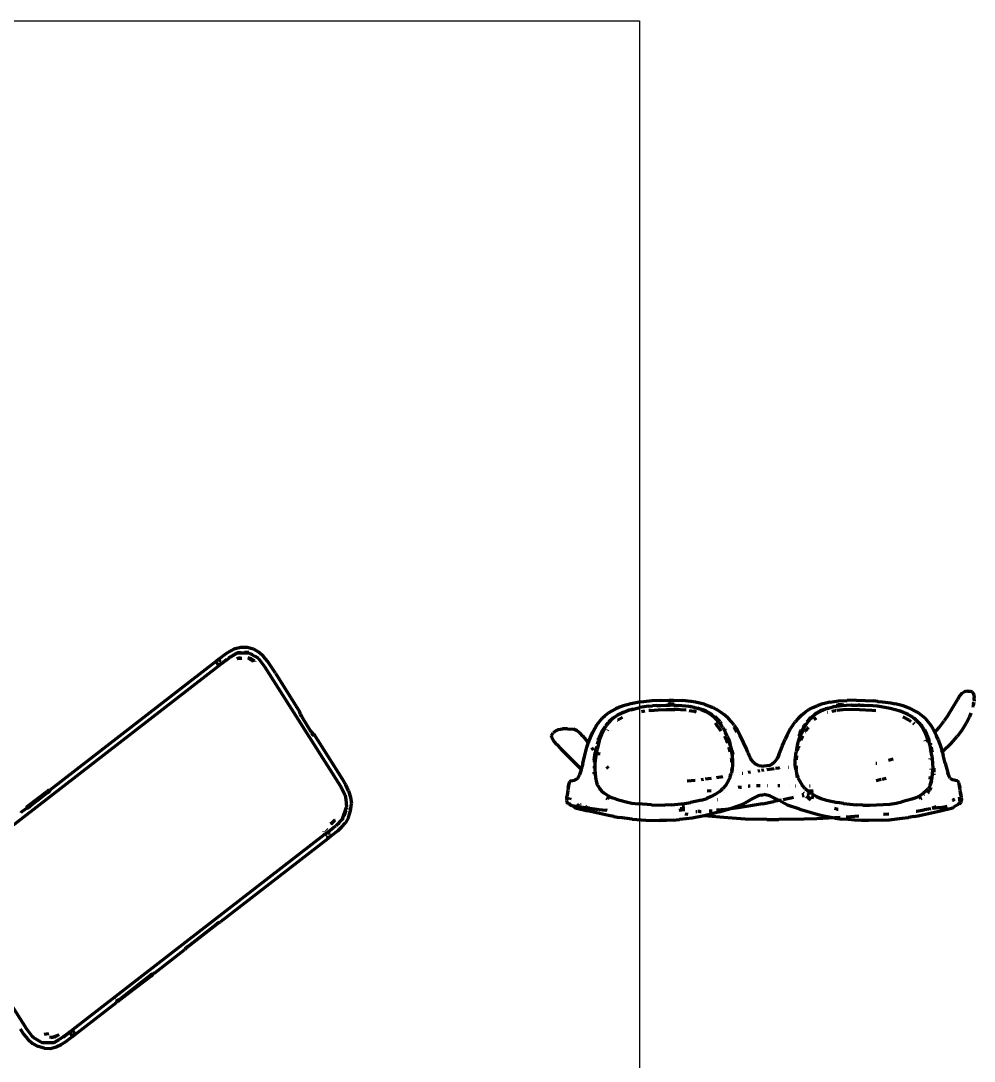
# Model space of a CAD drawing. Header units: millimetres. Extents: x 4307 to 31003, y 2809 to 20009.
# Drawn here: x 19478.6 to 19793.2, y 9439.5 to 9782.6 of the extents above; entities that cross this region are included whole.
import ezdxf

# ---------------------------------------------------------------- set-up
doc = ezdxf.new("R2010")
doc.units = ezdxf.units.MM
doc.layers.add('ProfileEdges', color=7, linetype='Continuous')

msp = doc.modelspace()

# ---------------------------------------------------------------- linework, layer by layer
for p, q in [((19544.84, 9570.76), (19544.45, 9571.37)), ((19688.59, 9556.39), (19689.75, 9556.51)), ((19484.21, 9526.06), (19487.91, 9528.93)), ((19488.1, 9528.56), (19487.87, 9528.25)), ((19480.48, 9523.18), (19481.45, 9523.93)), ((19480.69, 9522.83), (19480.64, 9522.83)), ((19480.77, 9522.89), (19480.69, 9522.83)), ((19480.97, 9522.97), (19481.1, 9523.02)), ((19579.56, 9513.7), (19579.18, 9514.31)), ((19580.04, 9512.95), (19580, 9513)), ((19580.5, 9514.43), (19580.78, 9513.97)), ((19516.73, 9463.96), (19521.37, 9467.55)), ((19522.16, 9468.17), (19522.33, 9468.3)), ((19513.03, 9461.09), (19510.52, 9459.15)), ((19510.36, 9459.28), (19510.41, 9459.37)), ((19510.41, 9459.37), (19510.58, 9459.58)), ((19486.43, 9448.6), (19486.86, 9448.66))]:
    msp.add_line(p, q)
msp.add_lwpolyline([(17159.58, 9782.64), (19682.84, 9782.64), (19682.84, 8537.98), (17159.58, 8537.98)], close=True)
at = {"layer": 'ProfileEdges', "lineweight": 211}
for p, q in [((19546.28, 9573.88), (19543.97, 9572.13)), ((19547.7, 9574.77), (19546.28, 9573.88)), ((19547.34, 9572.67), (19550.09, 9574.27)), ((19550.18, 9574.15), (19547.44, 9572.57)), ((19547.7, 9574.77), (19549.36, 9575.57)), ((19549.36, 9575.57), (19551.25, 9576.03)), ((19550.09, 9574.27), (19551.23, 9574.32)), ((19550.18, 9574.15), (19553.84, 9574.22)), ((19551.25, 9576.03), (19553.32, 9576)), ((19552.38, 9574.36), (19553.77, 9574.42)), ((19553.32, 9576), (19555.35, 9575.46)), ((19553.77, 9574.42), (19553.82, 9574.39)), ((19553.84, 9574.22), (19555.84, 9573.06)), ((19554.47, 9573.99), (19554.98, 9573.67)), ((19555.35, 9575.46), (19557.17, 9574.41)), ((19558.74, 9573.01), (19557.17, 9574.41)), ((19488.34, 9529.04), (19543.04, 9571.4)), ((19543.07, 9571.35), (19543.04, 9571.4)), ((19543.97, 9572.13), (19543.07, 9571.35)), ((19543.9, 9570.04), (19543.07, 9571.35)), ((19543.9, 9570.04), (19544.48, 9570.47)), ((19543.97, 9572.13), (19544.45, 9571.37)), ((19544.92, 9570.63), (19543.99, 9569.9)), ((19544.48, 9570.47), (19544.84, 9570.76)), ((19544.92, 9570.63), (19544.84, 9570.76)), ((19544.9, 9570.79), (19546.55, 9572.06)), ((19544.92, 9570.63), (19547.44, 9572.57)), ((19547.12, 9572.5), (19547.34, 9572.67)), ((19549.96, 9572.2), (19550.33, 9572.37)), ((19549.97, 9572.35), (19550.33, 9572.37)), ((19550.33, 9572.37), (19550.57, 9572.48)), ((19550.33, 9572.37), (19551.57, 9572.44)), ((19550.57, 9572.48), (19551.1, 9572.58)), ((19554.66, 9572.17), (19553.52, 9572.56)), ((19553.52, 9572.56), (19555.28, 9571.47)), ((19555.83, 9571.38), (19554.66, 9572.17)), ((19555.83, 9571.38), (19555.87, 9571.34)), ((19557, 9572.41), (19555.84, 9573.06)), ((19556.02, 9573.02), (19557, 9572.41)), ((19557, 9572.41), (19557.05, 9572.36)), ((19557.05, 9572.36), (19559.07, 9569.7)), ((19560.03, 9571.41), (19558.74, 9573.01)), ((19562.63, 9567.45), (19560.03, 9571.41)), ((19543.99, 9569.9), (19460.54, 9505.28)), ((19543.9, 9570.04), (19543.99, 9569.9)), ((19559.07, 9569.7), (19584.06, 9530.22)), ((19562.63, 9567.45), (19570.71, 9554.64)), ((19788.54, 9560.06), (19787.8, 9558.93)), ((19789.19, 9560.85), (19788.54, 9560.06)), ((19789.19, 9560.85), (19789.94, 9561.35)), ((19791.07, 9561.56), (19789.94, 9561.35)), ((19791.07, 9561.56), (19791.98, 9561.58)), ((19791.98, 9561.58), (19792.54, 9561.35)), ((19792.54, 9561.35), (19792.85, 9560.9)), ((19792.85, 9560.9), (19793.07, 9560.28)), ((19793.07, 9560.28), (19793.24, 9559.44)), ((19677.41, 9556.7), (19676.2, 9556.25)), ((19678.68, 9557.07), (19677.41, 9556.7)), ((19679.96, 9557.38), (19678.68, 9557.07)), ((19682.67, 9557.87), (19679.96, 9557.38)), ((19684.06, 9558.06), (19682.67, 9557.87)), ((19685.73, 9556.55), (19682.94, 9556.13)), ((19686.86, 9558.32), (19684.06, 9558.06)), ((19685.73, 9556.55), (19687.1, 9556.69)), ((19689.66, 9558.47), (19686.86, 9558.32)), ((19688.48, 9556.77), (19687.1, 9556.69)), ((19688.48, 9556.77), (19692.65, 9556.91)), ((19688.71, 9556.82), (19691.47, 9556.92)), ((19689.66, 9558.47), (19692.54, 9558.53)), ((19691.47, 9556.92), (19692.65, 9556.91)), ((19692.54, 9558.53), (19694.01, 9558.53)), ((19692.65, 9556.91), (19692.79, 9556.95)), ((19692.72, 9557.71), (19692.71, 9557.77)), ((19692.71, 9557.77), (19692.99, 9557.77)), ((19692.81, 9557.27), (19692.73, 9557.67)), ((19694.12, 9556.86), (19692.79, 9556.95)), ((19694.27, 9557.27), (19692.81, 9557.27)), ((19694.01, 9558.53), (19696.93, 9558.43)), ((19694.12, 9556.86), (19695.63, 9556.81)), ((19694.25, 9557.38), (19694.27, 9557.27)), ((19699.03, 9556.48), (19695.63, 9556.81)), ((19699.83, 9558.15), (19696.93, 9558.43)), ((19699.4, 9556.54), (19701.88, 9555.98)), ((19701.22, 9557.93), (19699.83, 9558.15)), ((19702.7, 9557.62), (19701.22, 9557.93)), ((19704.1, 9557.24), (19702.7, 9557.62)), ((19704.1, 9557.24), (19705.6, 9556.75)), ((19705.6, 9556.75), (19706.97, 9556.16)), ((19740, 9556.16), (19741.37, 9556.75)), ((19742.82, 9557.24), (19741.37, 9556.75)), ((19744.28, 9557.59), (19742.82, 9557.24)), ((19745.62, 9557.93), (19744.28, 9557.59)), ((19745.62, 9557.93), (19747, 9558.15)), ((19746.63, 9556.32), (19747.57, 9556.54)), ((19747.78, 9556.52), (19746.63, 9556.32)), ((19747, 9558.15), (19748.44, 9558.32)), ((19749.54, 9556.71), (19747.78, 9556.52)), ((19748.23, 9557.06), (19748.26, 9557.31)), ((19749.66, 9557.17), (19748.23, 9557.06)), ((19748.44, 9558.32), (19751.34, 9558.5)), ((19752.65, 9556.91), (19749.54, 9556.71)), ((19749.7, 9557.48), (19749.66, 9557.17)), ((19754.29, 9558.53), (19751.34, 9558.5)), ((19752.7, 9556.9), (19752.65, 9556.91)), ((19752.7, 9556.9), (19755, 9556.91)), ((19754.29, 9558.53), (19757.21, 9558.47)), ((19755.48, 9556.92), (19755, 9556.91)), ((19755.48, 9556.92), (19755.58, 9556.91)), ((19755.58, 9556.91), (19755.66, 9556.91)), ((19755.66, 9556.91), (19758.39, 9556.8)), ((19755.66, 9556.91), (19756.96, 9556.91)), ((19757.21, 9558.47), (19760.06, 9558.32)), ((19761.18, 9556.55), (19758.39, 9556.8)), ((19761.47, 9558.18), (19760.06, 9558.32)), ((19762.59, 9556.37), (19761.18, 9556.55)), ((19761.47, 9558.18), (19762.92, 9558.06)), ((19762.92, 9558.06), (19765.75, 9557.65)), ((19765.75, 9557.65), (19767.11, 9557.35)), ((19769.78, 9556.7), (19767.11, 9557.35)), ((19772.33, 9555.72), (19769.78, 9556.7)), ((19785.94, 9555.81), (19787.8, 9558.93)), ((19792.82, 9556.47), (19792.9, 9556.72)), ((19793.12, 9557.92), (19792.88, 9556.85)), ((19792.88, 9556.85), (19792.9, 9556.72)), ((19793.05, 9557.38), (19793.12, 9557.92)), ((19793.25, 9558.73), (19793.18, 9558.25)), ((19793.25, 9558.73), (19793.24, 9559.44)), ((19570.52, 9554.49), (19570.61, 9554.56)), ((19570.64, 9554.3), (19570.67, 9554.47)), ((19570.7, 9554.6), (19570.71, 9554.64)), ((19570.78, 9554.3), (19570.7, 9554.6)), ((19570.89, 9553.86), (19570.78, 9554.3)), ((19570.89, 9553.86), (19570.93, 9553.8)), ((19570.93, 9553.8), (19571.27, 9553.09)), ((19571.27, 9553.09), (19571.3, 9553.07)), ((19571.3, 9553.07), (19574.13, 9548.6)), ((19670.43, 9552.61), (19671.45, 9553.54)), ((19671.45, 9553.54), (19672.57, 9554.37)), ((19672.57, 9554.37), (19674.96, 9555.72)), ((19675.18, 9553.39), (19673.43, 9552.05)), ((19674.09, 9552.7), (19675.15, 9553.42)), ((19674.09, 9552.7), (19675.18, 9553.39)), ((19676.2, 9556.25), (19674.96, 9555.72)), ((19675.18, 9553.39), (19675.15, 9553.42)), ((19675.18, 9553.39), (19675.51, 9553.59)), ((19676.74, 9554.2), (19675.51, 9553.59)), ((19675.51, 9553.59), (19676.09, 9553.96)), ((19677.15, 9554.47), (19676.09, 9553.96)), ((19678.35, 9554.88), (19676.74, 9554.2)), ((19677.15, 9554.47), (19676.74, 9554.2)), ((19677.28, 9554.51), (19677.15, 9554.47)), ((19677.28, 9554.51), (19678.36, 9554.95)), ((19679.41, 9555.26), (19678.35, 9554.88)), ((19679.96, 9555.4), (19679.41, 9555.26)), ((19679.96, 9555.4), (19682.94, 9556.13)), ((19680.63, 9555.64), (19679.96, 9555.4)), ((19680.69, 9555.66), (19680.63, 9555.64)), ((19684.51, 9554.89), (19683.47, 9554.72)), ((19686.3, 9555.18), (19685.85, 9555.11)), ((19686.3, 9555.18), (19688.97, 9555.42)), ((19688.97, 9555.42), (19691.67, 9555.52)), ((19691.67, 9555.52), (19694.4, 9555.52)), ((19698.17, 9555.3), (19694.4, 9555.52)), ((19700.86, 9556.14), (19699.03, 9556.48)), ((19699.19, 9555.16), (19700.82, 9554.9)), ((19700.82, 9554.9), (19701.44, 9554.74)), ((19700.86, 9556.14), (19702.73, 9555.68)), ((19702.15, 9555.95), (19701.88, 9556.02)), ((19701.88, 9555.98), (19702.73, 9555.68)), ((19702.15, 9555.95), (19703.46, 9555.5)), ((19702.73, 9555.68), (19703.17, 9555.54)), ((19703.17, 9555.54), (19704.45, 9554.97)), ((19704.78, 9554.93), (19703.46, 9555.5)), ((19704.54, 9554.94), (19704.45, 9554.97)), ((19704.82, 9554.77), (19704.54, 9554.94)), ((19704.78, 9554.93), (19706.05, 9554.24)), ((19706.2, 9553.89), (19704.82, 9554.77)), ((19705.69, 9554.29), (19704.82, 9554.77)), ((19705.69, 9554.29), (19706.86, 9553.49)), ((19706.85, 9553.69), (19706.05, 9554.24)), ((19707.74, 9552.59), (19706.2, 9553.89)), ((19707.93, 9552.56), (19706.86, 9553.49)), ((19707.06, 9556.11), (19706.97, 9556.16)), ((19707.06, 9556.11), (19708.45, 9555.4)), ((19709.78, 9554.55), (19708.45, 9555.4)), ((19710.98, 9553.63), (19709.78, 9554.55)), ((19712.12, 9552.58), (19710.98, 9553.63)), ((19736.24, 9553.63), (19735.11, 9552.53)), ((19736.24, 9553.63), (19737.42, 9554.59)), ((19737.42, 9554.59), (19738.67, 9555.45)), ((19740, 9556.16), (19738.67, 9555.45)), ((19740.77, 9553.96), (19739.3, 9552.65)), ((19740.35, 9553.49), (19739.34, 9552.56)), ((19741.46, 9554.29), (19740.35, 9553.49)), ((19740.77, 9553.96), (19740.36, 9553.72)), ((19742.07, 9554.79), (19740.77, 9553.96)), ((19741.09, 9554.24), (19740.77, 9553.96)), ((19742.07, 9554.79), (19741.09, 9554.24)), ((19741.46, 9554.29), (19742.65, 9554.97)), ((19742.4, 9555.01), (19742.07, 9554.79)), ((19743.36, 9555.4), (19742.4, 9555.01)), ((19742.43, 9554.98), (19743.36, 9555.4)), ((19743.89, 9555.54), (19742.65, 9554.97)), ((19743.36, 9555.4), (19743.57, 9555.5)), ((19744.09, 9555.66), (19743.57, 9555.5)), ((19743.89, 9555.54), (19744.09, 9555.66)), ((19744.09, 9555.66), (19744.17, 9555.68)), ((19744.15, 9555.73), (19745.13, 9555.98)), ((19744.15, 9555.73), (19744.17, 9555.68)), ((19745.13, 9555.98), (19744.17, 9555.68)), ((19744.91, 9554.55), (19744.88, 9554.54)), ((19745.13, 9555.98), (19746.63, 9556.32)), ((19746.27, 9554.91), (19747.42, 9555.13)), ((19747.74, 9555.17), (19747.42, 9555.13)), ((19749.92, 9555.4), (19747.88, 9555.18)), ((19755.35, 9555.52), (19749.92, 9555.4)), ((19755.35, 9555.52), (19759.43, 9555.32)), ((19759.43, 9555.32), (19760.8, 9555.16)), ((19765.53, 9555.83), (19762.59, 9556.37)), ((19768.77, 9554.91), (19765.53, 9555.83)), ((19770.46, 9554.26), (19768.77, 9554.91)), ((19770.03, 9554.51), (19768.91, 9554.95)), ((19769.69, 9553.07), (19771.75, 9552.03)), ((19770.46, 9554.26), (19770.03, 9554.51)), ((19770.46, 9554.26), (19771.6, 9553.7)), ((19771.1, 9554.01), (19770.46, 9554.26)), ((19771.23, 9553.97), (19771.1, 9554.01)), ((19771.23, 9553.97), (19771.6, 9553.7)), ((19771.6, 9553.7), (19772.94, 9552.95)), ((19772.33, 9555.72), (19773.56, 9555.1)), ((19774.83, 9554.37), (19773.56, 9555.1)), ((19774.83, 9554.37), (19775.99, 9553.54)), ((19775.99, 9553.54), (19777.06, 9552.61)), ((19784.75, 9553.89), (19783.33, 9551.76)), ((19784.75, 9553.89), (19785.94, 9555.81)), ((19791.66, 9553.07), (19790.69, 9551.14)), ((19792.15, 9554.27), (19791.66, 9553.07)), ((19792.82, 9556.47), (19792.79, 9556.24)), ((19667.41, 9548.07), (19668.74, 9550.46)), ((19668.74, 9550.46), (19669.54, 9551.58)), ((19669.54, 9551.58), (19670.43, 9552.61)), ((19671.02, 9549.2), (19671.46, 9549.92)), ((19671.37, 9549.43), (19671.96, 9550.37)), ((19671.46, 9549.92), (19671.49, 9549.93)), ((19672.38, 9551.14), (19671.59, 9550.1)), ((19672.65, 9551.24), (19671.96, 9550.37)), ((19672.62, 9551.37), (19673.2, 9551.95)), ((19673.2, 9551.95), (19672.62, 9551.41)), ((19673.43, 9552.05), (19672.65, 9551.24)), ((19673.2, 9551.95), (19674.09, 9552.7)), ((19673.72, 9552.45), (19673.2, 9551.95)), ((19673.72, 9552.45), (19674.09, 9552.7)), ((19675.53, 9551.94), (19675.65, 9552.03)), ((19677.13, 9552.8), (19675.65, 9552.03)), ((19708.41, 9552.44), (19707.72, 9553.02)), ((19709.17, 9551.1), (19707.74, 9552.59)), ((19708.31, 9550.34), (19707.84, 9550.95)), ((19708.89, 9551.53), (19707.93, 9552.56)), ((19708.83, 9549.62), (19708.31, 9550.34)), ((19709.39, 9551.39), (19708.41, 9552.44)), ((19708.89, 9551.53), (19709.17, 9551.1)), ((19710.11, 9549.82), (19709.17, 9551.1)), ((19709.17, 9551.1), (19709.74, 9550.41)), ((19709.39, 9551.39), (19709.71, 9550.98)), ((19709.74, 9550.41), (19710.11, 9549.82)), ((19710.31, 9549.54), (19710.11, 9549.82)), ((19713.19, 9551.43), (19712.12, 9552.58)), ((19714.01, 9550.36), (19713.19, 9551.43)), ((19714.01, 9550.36), (19714.78, 9549.23)), ((19733.38, 9550.36), (19732.66, 9549.23)), ((19733.38, 9550.36), (19734.15, 9551.43)), ((19735.11, 9552.53), (19734.15, 9551.43)), ((19736.85, 9549.82), (19737.11, 9550.25)), ((19736.93, 9549.21), (19737.63, 9550.41)), ((19737.14, 9549.88), (19736.95, 9549.6)), ((19737.43, 9550.71), (19737.11, 9550.25)), ((19737.63, 9550.41), (19738.44, 9551.53)), ((19738.85, 9552.44), (19737.98, 9551.46)), ((19739.3, 9552.65), (19738.13, 9551.29)), ((19738.43, 9549.53), (19738.52, 9549.66)), ((19738.44, 9551.53), (19739.34, 9552.56)), ((19738.85, 9552.44), (19739.41, 9552.94)), ((19740.44, 9552.15), (19741.22, 9552.75)), ((19741.07, 9552.69), (19740.44, 9552.15)), ((19771.75, 9552.03), (19772.35, 9551.59)), ((19772.94, 9552.95), (19773.12, 9552.78)), ((19774.03, 9552.05), (19773.12, 9552.78)), ((19773.12, 9552.78), (19773.32, 9552.7)), ((19773.18, 9551), (19773.22, 9551.01)), ((19773.54, 9550.66), (19773.18, 9551)), ((19773.58, 9550.71), (19773.22, 9551.01)), ((19773.48, 9552.56), (19773.32, 9552.7)), ((19773.58, 9552.5), (19773.48, 9552.56)), ((19774.03, 9552.05), (19773.58, 9552.5)), ((19774.03, 9552.05), (19774.85, 9551.24)), ((19774.03, 9552.05), (19774.86, 9551.34)), ((19774.85, 9551.24), (19776.19, 9549.43)), ((19775.1, 9551.05), (19775.26, 9550.93)), ((19775.26, 9550.93), (19775.66, 9550.39)), ((19775.66, 9550.39), (19775.92, 9550.08)), ((19775.89, 9550.08), (19776.2, 9549.66)), ((19776.2, 9549.66), (19775.92, 9550.08)), ((19776.2, 9549.66), (19776.54, 9549.2)), ((19777.06, 9552.61), (19777.99, 9551.58)), ((19777.99, 9551.58), (19778.82, 9550.46)), ((19778.82, 9550.46), (19779.56, 9549.28)), ((19781.67, 9549.54), (19783.33, 9551.76)), ((19789.37, 9548.94), (19790.69, 9551.14)), ((19574.13, 9548.6), (19574.36, 9548.3)), ((19574.83, 9547.52), (19574.35, 9547.34)), ((19574.36, 9548.3), (19574.62, 9547.96)), ((19575, 9547.63), (19574.62, 9547.96)), ((19574.65, 9546.97), (19575.23, 9547.45)), ((19574.83, 9547.52), (19575.23, 9547.45)), ((19575.23, 9547.45), (19575, 9547.63)), ((19575.27, 9547.45), (19575.23, 9547.45)), ((19584.73, 9532.52), (19575.27, 9547.45)), ((19653.76, 9546.97), (19654.3, 9547.75)), ((19653.82, 9546.27), (19653.76, 9546.97)), ((19654.09, 9545.8), (19653.82, 9546.27)), ((19655.17, 9548.44), (19654.3, 9547.75)), ((19656.09, 9548.9), (19655.17, 9548.44)), ((19656.09, 9548.9), (19657.39, 9549.07)), ((19659.08, 9549.13), (19657.39, 9549.07)), ((19659.08, 9549.13), (19661.03, 9548.97)), ((19662.21, 9548.51), (19661.03, 9548.97)), ((19663.11, 9547.76), (19662.21, 9548.51)), ((19664.09, 9546.7), (19663.11, 9547.76)), ((19664.09, 9546.7), (19665.16, 9545.34)), ((19665.87, 9544.4), (19666.83, 9546.85)), ((19666.83, 9546.85), (19667.41, 9548.07)), ((19670.62, 9548.69), (19669.33, 9546.07)), ((19669.53, 9546), (19670.47, 9548.17)), ((19669.53, 9545.15), (19670.36, 9547.38)), ((19670.36, 9547.38), (19671.37, 9549.43)), ((19670.47, 9548.17), (19671.02, 9549.2)), ((19671.02, 9549.2), (19670.62, 9548.69)), ((19672.31, 9548.79), (19672.19, 9548.59)), ((19708.89, 9549.53), (19708.86, 9549.57)), ((19709.73, 9548.39), (19708.89, 9549.53)), ((19710.31, 9549.54), (19710.49, 9549.21)), ((19710.49, 9549.21), (19711.14, 9547.96)), ((19710.49, 9549.21), (19711.07, 9548.28)), ((19710.86, 9546.71), (19711.22, 9546.04)), ((19711.7, 9546.66), (19711.14, 9547.96)), ((19711.19, 9548.74), (19711.16, 9548.78)), ((19711.27, 9548.58), (19711.22, 9548.68)), ((19711.7, 9546.66), (19712.59, 9543.97)), ((19711.8, 9547.49), (19711.83, 9547.44)), ((19714.12, 9549.36), (19714.12, 9549.61)), ((19714.12, 9549.61), (19714.84, 9548.55)), ((19714.88, 9547.98), (19714.12, 9549.36)), ((19716.06, 9546.94), (19714.78, 9549.23)), ((19714.88, 9548.1), (19714.88, 9547.98)), ((19717.14, 9544.65), (19716.06, 9546.94)), ((19731.46, 9546.94), (19730.86, 9545.75)), ((19732.66, 9549.23), (19731.46, 9546.94)), ((19735.37, 9545.33), (19735.81, 9546.66)), ((19735.51, 9546.72), (19735.95, 9547.73)), ((19735.79, 9547.77), (19735.68, 9547.5)), ((19735.79, 9547.77), (19736.26, 9548.75)), ((19735.81, 9546.66), (19736.33, 9547.96)), ((19735.89, 9545.57), (19736.62, 9546.79)), ((19735.89, 9545.57), (19736.59, 9546.79)), ((19736.04, 9545.36), (19736.42, 9546.32)), ((19736.93, 9549.21), (19736.33, 9547.96)), ((19736.95, 9549.6), (19736.34, 9548.5)), ((19736.66, 9546.8), (19736.42, 9546.32)), ((19737.48, 9548.22), (19737.52, 9548.23)), ((19737.52, 9548.23), (19737.53, 9548.32)), ((19738.43, 9549.53), (19737.53, 9548.32)), ((19776.19, 9549.43), (19777.24, 9547.38)), ((19776.54, 9549.2), (19776.76, 9548.78)), ((19776.81, 9548.74), (19776.76, 9548.78)), ((19776.81, 9548.74), (19777.55, 9547.4)), ((19777.96, 9545.55), (19777.24, 9547.38)), ((19777.54, 9547.28), (19777.63, 9547.1)), ((19778.24, 9545.82), (19777.55, 9547.4)), ((19777.63, 9547.1), (19778.17, 9545.75)), ((19780.27, 9547.9), (19779.56, 9549.28)), ((19780.27, 9547.9), (19781.67, 9549.54)), ((19780.81, 9546.85), (19780.27, 9547.9)), ((19781.35, 9545.61), (19780.81, 9546.85)), ((19785.53, 9544.15), (19787.66, 9546.58)), ((19789.37, 9548.94), (19787.66, 9546.58)), ((19654.63, 9544.98), (19654.09, 9545.8)), ((19655.55, 9543.9), (19654.63, 9544.98)), ((19655.55, 9543.9), (19656.8, 9542.56)), ((19664.7, 9540.38), (19665.42, 9543.05)), ((19665.16, 9545.34), (19665.87, 9544.4)), ((19665.42, 9543.05), (19665.84, 9544.35)), ((19665.84, 9544.35), (19665.87, 9544.4)), ((19667.62, 9542.06), (19667.02, 9542.86)), ((19668.22, 9541.25), (19668.69, 9543.31)), ((19668.44, 9540.3), (19668.88, 9542.77)), ((19668.88, 9544.01), (19669.27, 9545.2)), ((19669.53, 9545.15), (19668.88, 9542.77)), ((19669.13, 9545.52), (19669.33, 9546.07)), ((19711.22, 9546.04), (19711.62, 9545.11)), ((19711.58, 9545.57), (19711.22, 9546.04)), ((19711.54, 9545.41), (19711.62, 9545.11)), ((19711.83, 9544.56), (19711.62, 9545.11)), ((19711.62, 9545.11), (19711.85, 9544.55)), ((19712.44, 9545.16), (19712.14, 9545.96)), ((19712.28, 9543.21), (19712.41, 9542.82)), ((19712.73, 9541.57), (19712.41, 9542.82)), ((19712.8, 9543.97), (19712.44, 9545.16)), ((19712.59, 9543.97), (19712.88, 9542.91)), ((19712.88, 9542.91), (19713.38, 9540.14)), ((19718.07, 9542.54), (19717.14, 9544.65)), ((19728.77, 9540.52), (19729.91, 9543.34)), ((19729.91, 9543.34), (19730, 9543.58)), ((19730, 9543.58), (19730.43, 9544.65)), ((19730.43, 9544.65), (19730.86, 9545.75)), ((19734.66, 9542.61), (19734.89, 9543.49)), ((19734.89, 9543.49), (19735.06, 9544.27)), ((19734.96, 9541.94), (19735.17, 9542.82)), ((19735.06, 9544.27), (19735.37, 9545.33)), ((19735.37, 9543.44), (19735.17, 9542.82)), ((19735.99, 9545.41), (19735.97, 9545.35)), ((19777.06, 9545.16), (19776.99, 9545.33)), ((19777.4, 9545.05), (19777.67, 9545.27)), ((19777.67, 9545.27), (19777.96, 9545.55)), ((19777.96, 9545.55), (19778.17, 9545.75)), ((19778.12, 9545.15), (19777.96, 9545.55)), ((19778.12, 9545.15), (19778.79, 9542.77)), ((19778.17, 9545.75), (19778.24, 9545.82)), ((19778.17, 9545.75), (19778.38, 9545.21)), ((19778.24, 9545.82), (19778.37, 9545.95)), ((19778.31, 9545.67), (19778.24, 9545.82)), ((19779.25, 9540.3), (19778.79, 9542.77)), ((19778.87, 9544.23), (19779.01, 9543.81)), ((19779, 9543.11), (19779.16, 9542.52)), ((19781.35, 9545.61), (19782.27, 9543.05)), ((19782.27, 9543.05), (19782.68, 9541.55)), ((19785.53, 9544.15), (19782.99, 9541.78)), ((19656.8, 9542.56), (19662.34, 9536.98)), ((19664.04, 9537.73), (19664.7, 9540.38)), ((19667.87, 9538.73), (19668.21, 9541.19)), ((19668.13, 9542.21), (19668.11, 9542.11)), ((19668.22, 9541.25), (19668.18, 9541.31)), ((19668.19, 9537.94), (19668.44, 9540.3)), ((19668.21, 9541.19), (19668.22, 9541.25)), ((19668.28, 9541.17), (19668.21, 9541.19)), ((19668.88, 9540.37), (19668.64, 9540.69)), ((19669.28, 9540.53), (19669.26, 9540.43)), ((19669.28, 9540.53), (19669.47, 9541.37)), ((19713.09, 9539.55), (19713.21, 9538.85)), ((19713.31, 9541.93), (19713.15, 9542.59)), ((19713.31, 9541.93), (19713.54, 9540.9)), ((19713.38, 9540.14), (19713.49, 9538.72)), ((19713.58, 9540.66), (19713.54, 9540.9)), ((19713.65, 9540.18), (19713.63, 9540.33)), ((19718.54, 9541.26), (19718.07, 9542.54)), ((19718.54, 9541.26), (19718.61, 9541.1)), ((19718.61, 9541.1), (19718.83, 9540.5)), ((19719.26, 9539.61), (19718.83, 9540.5)), ((19719.26, 9539.61), (19719.42, 9539.29)), ((19728.77, 9540.52), (19728.24, 9539.29)), ((19734.17, 9538.72), (19734.46, 9541.53)), ((19734.65, 9540.17), (19734.45, 9538.92)), ((19734.66, 9542.61), (19734.46, 9541.53)), ((19778.13, 9541.69), (19778.15, 9541.63)), ((19779.43, 9541.37), (19779.16, 9542.52)), ((19779.25, 9540.3), (19779.51, 9537.94)), ((19782.68, 9541.55), (19782.27, 9541.24)), ((19782.99, 9541.78), (19782.68, 9541.55)), ((19782.68, 9541.55), (19783, 9540.38)), ((19783.63, 9537.8), (19783, 9540.38)), ((19663.55, 9535.81), (19662.34, 9536.98)), ((19664.04, 9537.73), (19663.55, 9535.81)), ((19667.79, 9536.36), (19667.78, 9536.1)), ((19667.8, 9536.77), (19667.79, 9536.36)), ((19667.87, 9538.73), (19667.85, 9538.13)), ((19668.13, 9535.9), (19668.19, 9537.94)), ((19668.22, 9534.08), (19668.13, 9535.9)), ((19671.87, 9536.71), (19672.44, 9536.05)), ((19713.27, 9538.1), (19713.21, 9538.85)), ((19713.24, 9535.29), (19713.32, 9536.07)), ((19713.32, 9536.07), (19713.32, 9536.21)), ((19713.49, 9537.28), (19713.35, 9535.83)), ((19713.49, 9538.72), (19713.49, 9537.28)), ((19719.58, 9539.09), (19719.42, 9539.29)), ((19720.05, 9538.37), (19719.58, 9539.09)), ((19720.47, 9538.01), (19719.58, 9539.09)), ((19720.47, 9538.01), (19721.19, 9537.45)), ((19721.19, 9537.45), (19722.02, 9537.05)), ((19722.02, 9537.05), (19722.91, 9536.88)), ((19722.91, 9536.88), (19723.84, 9536.83)), ((19724.77, 9536.88), (19723.84, 9536.83)), ((19725.7, 9537.05), (19724.77, 9536.88)), ((19724.8, 9535.74), (19727.27, 9536.08)), ((19725.7, 9537.05), (19726.54, 9537.45)), ((19727.21, 9538.01), (19726.54, 9537.45)), ((19728.24, 9539.29), (19727.21, 9538.01)), ((19727.71, 9536.14), (19728.86, 9536.3)), ((19729.05, 9536.31), (19728.86, 9536.3)), ((19731.86, 9536.47), (19731.98, 9536.47)), ((19734.19, 9537.28), (19734.17, 9538.72)), ((19734.27, 9536.5), (19734.19, 9537.28)), ((19734.21, 9536.5), (19734.27, 9536.5)), ((19734.34, 9535.83), (19734.27, 9536.5)), ((19734.27, 9536.5), (19734.36, 9536.5)), ((19734.36, 9536.68), (19734.36, 9536.5)), ((19734.36, 9536.5), (19735.06, 9536.51)), ((19734.36, 9536.5), (19734.36, 9536.07)), ((19734.36, 9536.07), (19734.44, 9535.36)), ((19760.81, 9537.77), (19761.07, 9537.81)), ((19766.45, 9539.08), (19765.01, 9538.64)), ((19778.57, 9539.28), (19778.59, 9539.12)), ((19779.32, 9539.14), (19778.79, 9538.82)), ((19778.88, 9535.96), (19778.88, 9535.66)), ((19779.5, 9534.08), (19779.59, 9535.9)), ((19779.51, 9537.94), (19779.59, 9535.9)), ((19779.93, 9536.09), (19779.95, 9535.59)), ((19783.63, 9537.8), (19784.55, 9534.62)), ((19585.86, 9530.61), (19584.73, 9532.52)), ((19662.41, 9532.86), (19661.86, 9532.42)), ((19662.41, 9532.86), (19662.98, 9533.96)), ((19663.49, 9535.57), (19662.98, 9533.96)), ((19663.55, 9535.81), (19663.49, 9535.57)), ((19663.68, 9535.68), (19663.59, 9535.77)), ((19667.82, 9534.42), (19667.8, 9534.84)), ((19667.82, 9534.42), (19667.84, 9534.17)), ((19668.45, 9532.39), (19668.22, 9534.08)), ((19706.46, 9532.75), (19704.5, 9532.49)), ((19710.28, 9533.29), (19708.18, 9532.97)), ((19712.06, 9531.84), (19712.62, 9533)), ((19712.87, 9533.7), (19712.37, 9533.62)), ((19712.63, 9533.03), (19712.62, 9533)), ((19712.7, 9533.17), (19712.63, 9533.03)), ((19712.7, 9533.17), (19712.87, 9533.7)), ((19712.85, 9533.06), (19712.86, 9533.09)), ((19712.87, 9533.7), (19713.07, 9534.39)), ((19713.07, 9534.39), (19713.15, 9534.57)), ((19713.18, 9534.65), (19713.15, 9534.57)), ((19713.24, 9535.29), (19713.18, 9534.65)), ((19713.35, 9535.83), (19713.24, 9535.29)), ((19716.88, 9534.4), (19716.65, 9534.36)), ((19719.37, 9534.84), (19718.61, 9534.7)), ((19721.82, 9535.25), (19722.52, 9535.36)), ((19723.06, 9535.45), (19723.85, 9535.59)), ((19734.34, 9535.83), (19734.44, 9535.36)), ((19734.44, 9535.36), (19734.45, 9535.22)), ((19734.45, 9535.22), (19734.63, 9534.39)), ((19734.57, 9534.34), (19734.79, 9533.25)), ((19734.63, 9534.39), (19735.01, 9533.18)), ((19734.85, 9533.08), (19734.79, 9533.25)), ((19735.06, 9533.07), (19735.01, 9533.18)), ((19735.06, 9533.07), (19735.09, 9533)), ((19735.09, 9533), (19735.65, 9531.84)), ((19760.92, 9532.1), (19762.51, 9532.47)), ((19762.87, 9532.55), (19764.14, 9532.84)), ((19778.76, 9532.52), (19778.86, 9533.54)), ((19779.27, 9532.39), (19779.5, 9534.08)), ((19779.89, 9534.29), (19779.87, 9533.95)), ((19779.95, 9535.59), (19779.92, 9534.85)), ((19784.99, 9533.42), (19784.55, 9534.62)), ((19785.32, 9532.86), (19784.99, 9533.42)), ((19785.32, 9532.86), (19786.11, 9532.26)), ((19488.2, 9528.81), (19488.34, 9529.04)), ((19585.63, 9527.21), (19584.06, 9530.22)), ((19586.78, 9528.72), (19585.86, 9530.61)), ((19659.27, 9529.61), (19659.16, 9528.81)), ((19659.26, 9529.67), (19659.37, 9530.3)), ((19659.26, 9529.67), (19659.27, 9529.61)), ((19659.36, 9529.84), (19659.46, 9530.54)), ((19659.4, 9530.5), (19659.36, 9530.35)), ((19659.36, 9530.35), (19659.37, 9530.3)), ((19659.37, 9530.3), (19659.36, 9529.84)), ((19659.42, 9530.68), (19659.4, 9530.5)), ((19659.44, 9530.78), (19659.42, 9530.68)), ((19659.43, 9530.83), (19659.47, 9530.99)), ((19659.43, 9530.83), (19659.44, 9530.78)), ((19659.46, 9530.54), (19659.53, 9531.03)), ((19659.68, 9531.73), (19659.47, 9530.99)), ((19659.53, 9531.03), (19659.47, 9530.99)), ((19660.13, 9531.94), (19659.68, 9531.73)), ((19660.13, 9531.94), (19661.32, 9532.21)), ((19661.86, 9532.42), (19661.32, 9532.21)), ((19668.98, 9530.63), (19668.45, 9532.39)), ((19668.98, 9530.63), (19668.55, 9531.88)), ((19668.99, 9530.55), (19668.98, 9530.63)), ((19669.03, 9530.48), (19668.99, 9530.55)), ((19669.03, 9530.48), (19669.7, 9529.29)), ((19669.11, 9530.19), (19669.03, 9530.48)), ((19669.99, 9528.98), (19669.7, 9529.29)), ((19669.76, 9529.39), (19669.73, 9529.47)), ((19669.99, 9528.98), (19669.76, 9529.39)), ((19701.16, 9532.13), (19698.5, 9531.85)), ((19703.86, 9532.41), (19703.13, 9532.33)), ((19709.15, 9528.42), (19709.84, 9529.05)), ((19709.84, 9529.05), (19709.62, 9529.02)), ((19709.9, 9529.05), (19709.84, 9529.05)), ((19709.9, 9529.05), (19710.28, 9529.44)), ((19711.25, 9530.59), (19710.28, 9529.44)), ((19712.06, 9531.84), (19711.25, 9530.59)), ((19715.89, 9529.84), (19715.37, 9529.77)), ((19715.89, 9529.84), (19716.4, 9529.9)), ((19718.61, 9530.16), (19718.76, 9530.18)), ((19719.35, 9530.2), (19718.76, 9530.18)), ((19722.6, 9530.31), (19721.45, 9530.27)), ((19725.14, 9530.34), (19725.07, 9530.34)), ((19729.14, 9530.34), (19728.47, 9530.35)), ((19732.23, 9530.3), (19732.14, 9530.3)), ((19734.37, 9530.26), (19734.24, 9530.26)), ((19735.65, 9531.84), (19736.47, 9530.59)), ((19737.44, 9529.44), (19736.47, 9530.59)), ((19737.44, 9529.44), (19738.32, 9528.65)), ((19739.14, 9530.17), (19738.86, 9530.18)), ((19777.74, 9528.97), (19777.91, 9529.29)), ((19777.74, 9528.97), (19778.03, 9529.29)), ((19778.62, 9530.19), (19778.03, 9529.29)), ((19778.88, 9529.52), (19778.61, 9529.01)), ((19778.66, 9530.33), (19778.62, 9530.19)), ((19778.66, 9530.33), (19778.7, 9530.48)), ((19778.74, 9530.55), (19778.7, 9530.48)), ((19778.75, 9530.62), (19778.74, 9530.55)), ((19778.75, 9530.62), (19779.27, 9532.39)), ((19779.17, 9531.88), (19778.75, 9530.62)), ((19778.92, 9529.62), (19778.88, 9529.52)), ((19787.6, 9531.94), (19786.11, 9532.26)), ((19787.9, 9531.73), (19787.6, 9531.94)), ((19788.21, 9531.41), (19787.9, 9531.73)), ((19788.2, 9531.03), (19788.27, 9530.54)), ((19788.26, 9530.99), (19788.2, 9531.03)), ((19788.26, 9530.99), (19788.21, 9531.41)), ((19788.3, 9530.83), (19788.26, 9530.99)), ((19788.27, 9530.54), (19788.37, 9529.84)), ((19788.29, 9530.78), (19788.3, 9530.83)), ((19788.3, 9530.7), (19788.29, 9530.78)), ((19788.33, 9530.5), (19788.3, 9530.7)), ((19788.37, 9530.41), (19788.33, 9530.5)), ((19788.37, 9530.35), (19788.36, 9530.3)), ((19788.36, 9530.3), (19788.47, 9529.72)), ((19788.37, 9529.84), (19788.36, 9530.3)), ((19788.37, 9530.41), (19788.37, 9530.35)), ((19788.46, 9529.61), (19788.47, 9529.67)), ((19788.57, 9528.81), (19788.46, 9529.61)), ((19788.47, 9529.72), (19788.47, 9529.67)), ((19481.21, 9523.89), (19487.15, 9528.5)), ((19484.21, 9526.06), (19481.45, 9523.93)), ((19484.44, 9525.69), (19483.73, 9525.14)), ((19484.21, 9526.06), (19484.44, 9525.69)), ((19485.15, 9526.24), (19484.44, 9525.69)), ((19487.46, 9528.03), (19485.15, 9526.24)), ((19487.7, 9528.89), (19487.15, 9528.5)), ((19487.55, 9528.09), (19487.46, 9528.03)), ((19487.55, 9528.09), (19488.08, 9528.68)), ((19487.7, 9528.89), (19487.91, 9528.93)), ((19488.08, 9528.68), (19487.91, 9528.93)), ((19488.08, 9528.68), (19488.2, 9528.81)), ((19488.15, 9528.65), (19488.08, 9528.68)), ((19488.1, 9528.56), (19488.12, 9528.61)), ((19488.15, 9528.65), (19488.12, 9528.61)), ((19488.12, 9528.61), (19488.2, 9528.5)), ((19488.2, 9528.81), (19488.15, 9528.65)), ((19488.2, 9528.5), (19488.25, 9528.5)), ((19585.63, 9527.21), (19585.65, 9527.15)), ((19585.65, 9527.15), (19585.84, 9525.83)), ((19585.84, 9525.83), (19586.11, 9523.24)), ((19586.78, 9528.72), (19587.42, 9526.61)), ((19587.42, 9526.61), (19587.7, 9524.36)), ((19658.76, 9526.13), (19658.68, 9525.36)), ((19658.76, 9526.13), (19658.83, 9526.55)), ((19658.82, 9526.63), (19658.89, 9526.95)), ((19658.82, 9526.58), (19658.82, 9526.63)), ((19658.83, 9526.55), (19658.82, 9526.58)), ((19658.93, 9527.19), (19658.89, 9526.95)), ((19659.04, 9527.97), (19658.91, 9527.24)), ((19658.91, 9527.24), (19658.93, 9527.19)), ((19659.16, 9528.81), (19659.03, 9528.03)), ((19659.03, 9528.03), (19659.04, 9527.97)), ((19659.83, 9526.44), (19659.7, 9525.71)), ((19670.09, 9528.79), (19669.99, 9528.98)), ((19670.29, 9528.64), (19669.99, 9528.98)), ((19670.09, 9528.79), (19670.29, 9528.64)), ((19670.29, 9528.64), (19671.17, 9527.9)), ((19672.44, 9527.03), (19671.17, 9527.9)), ((19672.21, 9525.98), (19671.78, 9526.28)), ((19672.11, 9526.71), (19672.92, 9526.15)), ((19673.7, 9526.39), (19672.44, 9527.03)), ((19675.05, 9525.9), (19673.7, 9526.39)), ((19675.05, 9525.9), (19678.35, 9525)), ((19703.27, 9525.61), (19699.6, 9524.77)), ((19703.27, 9525.61), (19704.97, 9526.1)), ((19706.47, 9526.79), (19704.97, 9526.1)), ((19706.44, 9528.67), (19705.07, 9528.52)), ((19706.47, 9526.79), (19707.88, 9527.54)), ((19707.88, 9527.54), (19709.15, 9528.42)), ((19708.46, 9525.79), (19708.53, 9525.84)), ((19710.99, 9528.26), (19710.97, 9528.24)), ((19717.06, 9524.42), (19719.53, 9525.83)), ((19721.97, 9526.99), (19719.53, 9525.83)), ((19722.98, 9527.28), (19721.97, 9526.99)), ((19722.98, 9527.28), (19723.86, 9527.43)), ((19725.76, 9526.99), (19723.86, 9527.43)), ((19725.76, 9526.99), (19728.19, 9525.83)), ((19728.84, 9525.47), (19728.19, 9525.83)), ((19729.68, 9525.64), (19728.91, 9525.48)), ((19732.69, 9526.25), (19730.21, 9525.75)), ((19733.62, 9526.44), (19732.86, 9526.29)), ((19736.43, 9527.01), (19737.16, 9527.16)), ((19737.03, 9527.5), (19736.51, 9527.32)), ((19736.71, 9528.12), (19736.87, 9527.92)), ((19738.25, 9526.46), (19737.93, 9526.78)), ((19738.02, 9527.01), (19738.2, 9526.83)), ((19738.14, 9527.36), (19738.57, 9527.45)), ((19738.2, 9526.83), (19739.18, 9526.14)), ((19738.22, 9528.65), (19738.32, 9528.65)), ((19738.25, 9526.46), (19739.25, 9525.72)), ((19738.27, 9527.73), (19738.57, 9527.45)), ((19738.32, 9528.65), (19738.57, 9528.42)), ((19738.32, 9528.65), (19740.11, 9528.63)), ((19738.49, 9528.04), (19738.36, 9527.99)), ((19739.65, 9527.67), (19738.57, 9528.42)), ((19738.57, 9527.45), (19738.77, 9527.49)), ((19738.57, 9527.45), (19738.66, 9527.37)), ((19738.84, 9527.25), (19738.66, 9527.37)), ((19739.34, 9526.03), (19739.48, 9525.93)), ((19739.56, 9527.65), (19739.65, 9527.67)), ((19739.9, 9526.52), (19739.56, 9526.75)), ((19739.65, 9527.67), (19740.17, 9527.78)), ((19739.85, 9527.54), (19739.65, 9527.67)), ((19739.85, 9527.54), (19741.25, 9526.79)), ((19740.11, 9528.63), (19739.87, 9528.54)), ((19740.3, 9526.31), (19739.9, 9526.52)), ((19741.25, 9526.79), (19742.76, 9526.1)), ((19742.76, 9526.1), (19744.46, 9525.61)), ((19744.46, 9525.61), (19748.13, 9524.77)), ((19772.68, 9525.9), (19769.38, 9525)), ((19774.03, 9526.39), (19772.68, 9525.9)), ((19774.03, 9526.39), (19775.28, 9527.03)), ((19775.62, 9526.71), (19774.81, 9526.15)), ((19776.56, 9527.9), (19775.28, 9527.03)), ((19775.52, 9525.98), (19775.95, 9526.28)), ((19776.75, 9527.62), (19776.54, 9527.44)), ((19777.44, 9528.64), (19776.56, 9527.9)), ((19777.44, 9528.64), (19777.74, 9528.97)), ((19777.64, 9528.8), (19777.44, 9528.64)), ((19777.64, 9528.8), (19777.74, 9528.97)), ((19777.92, 9528.05), (19778.17, 9528.28)), ((19778.17, 9528.28), (19778.61, 9529.01)), ((19786.09, 9525.65), (19786.31, 9525.7)), ((19786.22, 9525.59), (19786.31, 9525.62)), ((19786.31, 9525.77), (19786.31, 9525.7)), ((19786.31, 9525.62), (19786.53, 9525.7)), ((19786.31, 9525.7), (19786.53, 9525.7)), ((19786.31, 9525.7), (19786.31, 9525.62)), ((19786.31, 9525.62), (19786.32, 9525.54)), ((19786.53, 9525.7), (19786.57, 9525.76)), ((19786.57, 9525.76), (19786.74, 9525.98)), ((19786.57, 9525.76), (19786.73, 9525.79)), ((19788.25, 9526.66), (19788.46, 9525.07)), ((19788.7, 9528.08), (19788.57, 9528.81)), ((19788.7, 9528.08), (19788.69, 9527.97)), ((19788.69, 9527.97), (19788.82, 9527.29)), ((19788.81, 9527.24), (19788.7, 9528.03)), ((19788.82, 9527.29), (19788.8, 9527.19)), ((19788.8, 9527.19), (19788.91, 9526.63)), ((19788.91, 9526.58), (19788.9, 9526.53)), ((19788.9, 9526.53), (19789.03, 9525.63)), ((19788.91, 9526.63), (19788.91, 9526.58)), ((19789, 9525.19), (19789.03, 9525.63)), ((19478.72, 9521.58), (19480.34, 9522.79)), ((19480.63, 9522.93), (19480.34, 9522.79)), ((19480.64, 9522.83), (19480.34, 9522.79)), ((19480.48, 9523.18), (19480.58, 9523.38)), ((19480.63, 9522.93), (19480.48, 9523.18)), ((19480.58, 9523.38), (19481.21, 9523.89)), ((19481.4, 9523.33), (19480.63, 9522.93)), ((19480.63, 9522.93), (19481, 9523.07)), ((19480.69, 9522.83), (19480.63, 9522.93)), ((19480.64, 9522.83), (19480.65, 9522.81)), ((19480.7, 9522.74), (19480.73, 9522.69)), ((19480.75, 9522.74), (19480.73, 9522.77)), ((19481.4, 9523.33), (19481, 9523.07)), ((19481.64, 9523.53), (19481.4, 9523.33)), ((19483.73, 9525.14), (19481.64, 9523.53)), ((19584.8, 9519.46), (19586.11, 9523.24)), ((19586.25, 9523.11), (19586.08, 9522.63)), ((19587.46, 9522.06), (19587.7, 9524.36)), ((19658.68, 9525.36), (19658.77, 9524.94)), ((19659.32, 9524.42), (19658.77, 9524.94)), ((19659.79, 9524.13), (19659.32, 9524.42)), ((19659.62, 9524.72), (19659.63, 9524.86)), ((19659.79, 9524.13), (19659.72, 9524.31)), ((19659.84, 9524.02), (19659.79, 9524.13)), ((19660.36, 9523.79), (19659.79, 9524.13)), ((19660.36, 9523.79), (19659.84, 9524.02)), ((19660.45, 9523.75), (19660.36, 9523.79)), ((19661.97, 9523.52), (19660.45, 9523.75)), ((19661.28, 9523.23), (19660.45, 9523.75)), ((19661.28, 9523.23), (19661.56, 9523.11)), ((19661.56, 9523.11), (19665.64, 9522.12)), ((19662.2, 9523.7), (19661.97, 9523.52)), ((19663.48, 9523.31), (19661.97, 9523.52)), ((19662.47, 9523.91), (19662.9, 9524.24)), ((19663.26, 9524), (19663.11, 9524.2)), ((19663.57, 9524.1), (19663.43, 9524)), ((19663.48, 9523.31), (19663.85, 9523.26)), ((19663.85, 9523.26), (19663.9, 9523.25)), ((19664.25, 9522.57), (19663.87, 9522.81)), ((19663.87, 9522.81), (19664.45, 9522.68)), ((19663.9, 9523.25), (19664.21, 9523.02)), ((19663.9, 9523.25), (19664.24, 9523.2)), ((19664.21, 9523.02), (19664.57, 9522.78)), ((19664.24, 9523.2), (19665.17, 9523.29)), ((19666.25, 9522.93), (19664.24, 9523.2)), ((19665.13, 9522.96), (19664.24, 9523.2)), ((19664.5, 9522.45), (19664.41, 9522.47)), ((19664.45, 9522.68), (19665.05, 9522.55)), ((19664.57, 9522.78), (19665.77, 9522.49)), ((19665.05, 9522.55), (19665.56, 9522.44)), ((19665.45, 9522.72), (19665.13, 9522.96)), ((19665.17, 9523.29), (19665.35, 9523.44)), ((19665.77, 9522.49), (19665.45, 9522.72)), ((19665.54, 9523.61), (19665.61, 9523.67)), ((19666.25, 9522.93), (19668.75, 9522.61)), ((19668.75, 9522.61), (19669.4, 9522.53)), ((19669.45, 9522.53), (19671.66, 9522.26)), ((19672.13, 9522.22), (19671.66, 9522.26)), ((19678.35, 9525), (19680.28, 9524.65)), ((19680.28, 9524.65), (19682.34, 9524.36)), ((19686.73, 9524.01), (19682.34, 9524.36)), ((19686.73, 9524.01), (19691.2, 9523.97)), ((19693.4, 9524.06), (19691.2, 9523.97)), ((19693.4, 9524.06), (19697.62, 9524.46)), ((19697.64, 9522.39), (19695.72, 9522.15)), ((19697.74, 9522.84), (19696.19, 9522.7)), ((19696.87, 9523.51), (19697.68, 9523.62)), ((19697.62, 9524.46), (19699.6, 9524.77)), ((19697.78, 9522.41), (19697.64, 9522.39)), ((19711.13, 9522.53), (19708.2, 9522.24)), ((19709.21, 9521.79), (19712.01, 9522.6)), ((19712.01, 9522.6), (19711.13, 9522.53)), ((19712.01, 9522.6), (19712.21, 9522.67)), ((19712.21, 9522.67), (19716.05, 9523.95)), ((19715.32, 9523.07), (19712.21, 9522.67)), ((19719.44, 9523.71), (19715.32, 9523.07)), ((19716.05, 9523.95), (19717.06, 9524.42)), ((19723.4, 9524.41), (19719.44, 9523.71)), ((19723.4, 9524.41), (19727.13, 9525.12)), ((19728.84, 9525.47), (19727.13, 9525.12)), ((19728.91, 9525.48), (19728.84, 9525.47)), ((19730.61, 9524.47), (19728.91, 9525.48)), ((19731.68, 9523.95), (19730.61, 9524.47)), ((19735.72, 9522.6), (19731.68, 9523.95)), ((19735.72, 9522.6), (19741.8, 9520.88)), ((19747.96, 9522.66), (19747.17, 9522.82)), ((19747.96, 9522.66), (19748.35, 9522.61)), ((19750.11, 9524.46), (19748.13, 9524.77)), ((19750.11, 9524.46), (19754.33, 9524.06)), ((19756.53, 9523.97), (19754.33, 9524.06)), ((19756.53, 9523.97), (19758.76, 9523.95)), ((19758.76, 9523.95), (19763.22, 9524.15)), ((19763.22, 9524.15), (19765.42, 9524.29)), ((19765.42, 9524.29), (19767.45, 9524.65)), ((19767.45, 9524.65), (19769.38, 9525)), ((19774.21, 9522.01), (19776.7, 9522.35)), ((19778.95, 9522.71), (19776.7, 9522.35)), ((19780.66, 9523.34), (19779.38, 9522.95)), ((19779.38, 9522.95), (19780.03, 9523.01)), ((19782.04, 9523.21), (19779.57, 9522.81)), ((19780.78, 9523.08), (19782.04, 9523.21)), ((19782.04, 9523.21), (19783.31, 9523.42)), ((19782.09, 9522.12), (19786.17, 9523.11)), ((19782.19, 9522.44), (19782.68, 9522.55)), ((19782.72, 9522.33), (19782.54, 9522.35)), ((19782.68, 9522.55), (19782.87, 9522.59)), ((19783.32, 9522.47), (19782.72, 9522.33)), ((19783.31, 9523.42), (19784.29, 9523.59)), ((19783.48, 9522.57), (19783.32, 9522.47)), ((19786.17, 9523.11), (19786.45, 9523.23)), ((19788.41, 9524.42), (19786.45, 9523.23)), ((19787.7, 9524.17), (19787.67, 9524.17)), ((19788.29, 9524.46), (19787.7, 9524.17)), ((19788.35, 9524.64), (19788.29, 9524.46)), ((19788.42, 9524.88), (19788.36, 9524.68)), ((19788.41, 9524.42), (19788.96, 9524.94)), ((19789, 9525.19), (19788.96, 9524.94)), ((19478.63, 9521.37), (19478.58, 9521.36)), ((19478.72, 9521.58), (19478.63, 9521.37)), ((19580.98, 9517.62), (19582.26, 9518.94)), ((19582.26, 9518.94), (19581.45, 9518.17)), ((19582.26, 9518.94), (19582.37, 9519)), ((19584.8, 9519.46), (19582.52, 9517.15)), ((19584.87, 9519.34), (19584.71, 9519.18)), ((19584.92, 9519.47), (19584.87, 9519.34)), ((19585.88, 9522.09), (19585.22, 9520.29)), ((19586.78, 9519.91), (19585.74, 9518.1)), ((19586.78, 9519.91), (19587.46, 9522.06)), ((19668.56, 9521.43), (19665.64, 9522.12)), ((19672.52, 9520.57), (19668.56, 9521.43)), ((19674.31, 9520.25), (19672.52, 9520.57)), ((19674.31, 9520.25), (19676.16, 9519.9)), ((19680.34, 9519.33), (19676.16, 9519.9)), ((19680.34, 9519.33), (19684.86, 9518.97)), ((19684.86, 9518.97), (19689.42, 9518.84)), ((19691.66, 9518.88), (19689.42, 9518.84)), ((19693.86, 9518.97), (19691.66, 9518.88)), ((19693.86, 9518.97), (19696.02, 9519.17)), ((19700.21, 9519.7), (19696.02, 9519.17)), ((19698.87, 9520.89), (19697.88, 9520.99)), ((19704.12, 9520.41), (19700.21, 9519.7)), ((19701.66, 9521.79), (19701.37, 9521.78)), ((19702.73, 9521.83), (19701.99, 9521.8)), ((19702.73, 9521.83), (19703.15, 9521.86)), ((19705.93, 9520.85), (19704.12, 9520.41)), ((19711.97, 9519.74), (19704.12, 9520.41)), ((19705.8, 9522.04), (19706.76, 9522.11)), ((19709.21, 9521.79), (19705.93, 9520.85)), ((19717.64, 9519.37), (19711.97, 9519.74)), ((19724.79, 9519.22), (19717.64, 9519.37)), ((19724.79, 9519.22), (19728.76, 9519.19)), ((19737.08, 9519.3), (19728.76, 9519.19)), ((19741.26, 9519.44), (19737.08, 9519.3)), ((19747.18, 9519.76), (19741.26, 9519.44)), ((19741.8, 9520.88), (19743.6, 9520.41)), ((19743.6, 9520.41), (19747.18, 9519.76)), ((19749.03, 9519.86), (19747.18, 9519.76)), ((19747.18, 9519.76), (19747.52, 9519.7)), ((19747.52, 9519.7), (19749.59, 9519.37)), ((19751.72, 9519.17), (19749.59, 9519.37)), ((19755.12, 9520.29), (19751.02, 9519.99)), ((19753.87, 9518.97), (19751.72, 9519.17)), ((19756.07, 9518.88), (19753.87, 9518.97)), ((19758.31, 9518.84), (19756.07, 9518.88)), ((19762.86, 9518.97), (19758.31, 9518.84)), ((19762.86, 9518.97), (19765.13, 9519.15)), ((19763.34, 9520.94), (19763.57, 9520.96)), ((19763.57, 9520.96), (19765.07, 9521.1)), ((19765.13, 9519.15), (19769.51, 9519.62)), ((19769.51, 9519.62), (19771.57, 9519.9)), ((19773.42, 9520.25), (19771.57, 9519.9)), ((19773.42, 9520.25), (19775.21, 9520.57)), ((19774.08, 9522), (19774.21, 9522.01)), ((19775.21, 9520.57), (19779.17, 9521.43)), ((19779.17, 9521.43), (19782.09, 9522.12)), ((19579.68, 9515.72), (19579.54, 9515.94)), ((19580.01, 9515.2), (19581.79, 9516.57)), ((19581.45, 9518.17), (19580.83, 9517.66)), ((19583.25, 9515.47), (19580.97, 9513.67)), ((19581.79, 9516.57), (19582.52, 9517.15)), ((19584.49, 9516.64), (19583.25, 9515.47)), ((19583.58, 9518.04), (19583.33, 9517.79)), ((19584.49, 9516.64), (19585.74, 9518.1)), ((19578.81, 9514.28), (19495.63, 9449.85)), ((19580.04, 9512.95), (19544.49, 9485.42)), ((19578.6, 9515.21), (19578.64, 9515.16)), ((19578.81, 9514.28), (19579.08, 9514.46)), ((19579.08, 9514.46), (19580.01, 9515.2)), ((19579.15, 9514.35), (19579.08, 9514.46)), ((19579.72, 9514.8), (19579.15, 9514.35)), ((19579.18, 9514.31), (19579.15, 9514.35)), ((19579.56, 9513.7), (19580, 9513)), ((19580.08, 9515.08), (19579.72, 9514.8)), ((19580.01, 9515.2), (19580.08, 9515.08)), ((19580.94, 9513.73), (19580.04, 9512.95)), ((19580.5, 9514.43), (19580.08, 9515.08)), ((19580.78, 9513.97), (19580.94, 9513.73)), ((19580.97, 9513.67), (19580.94, 9513.73)), ((19480.55, 9450.04), (19455.56, 9489.53)), ((19543.56, 9484.81), (19533.61, 9477.11)), ((19534.23, 9477.78), (19543.33, 9484.85)), ((19543.6, 9484.94), (19543.23, 9484.67)), ((19543.46, 9484.93), (19543.33, 9484.85)), ((19543.46, 9484.93), (19543.63, 9485.04)), ((19543.56, 9484.81), (19544.11, 9485.25)), ((19543.74, 9485.12), (19543.63, 9485.04)), ((19544.11, 9485.25), (19543.74, 9485.12)), ((19544.02, 9485.28), (19544.05, 9485.3)), ((19544.05, 9485.3), (19544.09, 9485.33)), ((19544.11, 9485.25), (19544.14, 9485.27)), ((19544.29, 9485.4), (19544.14, 9485.27)), ((19544.15, 9485.37), (19544.29, 9485.4)), ((19544.25, 9485.63), (19544.26, 9485.61)), ((19544.29, 9485.4), (19544.39, 9485.41)), ((19544.34, 9485.48), (19544.39, 9485.41)), ((19544.39, 9485.41), (19544.49, 9485.42)), ((19544.49, 9485.42), (19544.42, 9485.53)), ((19533.65, 9477.35), (19534.23, 9477.78)), ((19522.72, 9468.55), (19532.77, 9476.34)), ((19532.77, 9476.34), (19532.68, 9476.47)), ((19532.83, 9476.43), (19532.75, 9476.54)), ((19532.83, 9476.43), (19532.77, 9476.34)), ((19533.02, 9476.65), (19532.83, 9476.43)), ((19532.83, 9476.43), (19532.86, 9476.54)), ((19532.89, 9476.57), (19532.86, 9476.54)), ((19533.05, 9476.75), (19532.89, 9476.57)), ((19532.95, 9476.71), (19532.89, 9476.57)), ((19533.05, 9476.75), (19532.95, 9476.71)), ((19533.05, 9476.75), (19533.02, 9476.65)), ((19533.05, 9476.75), (19533.14, 9476.81)), ((19533.14, 9476.81), (19533.22, 9476.92)), ((19533.22, 9476.92), (19533.61, 9477.11)), ((19533.29, 9477.02), (19533.22, 9476.92)), ((19533.29, 9477.02), (19533.84, 9477.4)), ((19533.29, 9477.02), (19533.57, 9477.28)), ((19533.6, 9477.3), (19533.57, 9477.28)), ((19533.6, 9477.3), (19533.65, 9477.35)), ((19511.66, 9459.91), (19521.71, 9467.66)), ((19521.57, 9467.98), (19516.62, 9464.14)), ((19522.16, 9468.17), (19521.37, 9467.55)), ((19522.08, 9468.3), (19521.57, 9467.98)), ((19521.6, 9468.13), (19521.57, 9467.98)), ((19522.08, 9468.3), (19521.6, 9468.13)), ((19521.71, 9467.66), (19522.23, 9468.09)), ((19522.29, 9468.37), (19522.08, 9468.3)), ((19522.33, 9468.3), (19522.23, 9468.09)), ((19522.37, 9468.4), (19522.29, 9468.37)), ((19522.33, 9468.3), (19522.29, 9468.37)), ((19522.72, 9468.55), (19522.37, 9468.4)), ((19511.35, 9460.07), (19516.62, 9464.14)), ((19516.73, 9463.96), (19513.03, 9461.09)), ((19516.62, 9464.14), (19516.59, 9464.19)), ((19516.73, 9463.96), (19516.62, 9464.14)), ((19496.6, 9448.32), (19510.16, 9458.83)), ((19510.1, 9459.8), (19510.17, 9459.75)), ((19510.17, 9459.75), (19510.13, 9459.65)), ((19510.13, 9459.65), (19510.36, 9459.28)), ((19510.16, 9458.83), (19510.3, 9459.06)), ((19510.17, 9459.75), (19510.28, 9459.87)), ((19510.17, 9459.75), (19510.41, 9459.37)), ((19510.3, 9459.06), (19510.36, 9459.28)), ((19510.44, 9459.22), (19510.3, 9459.06)), ((19510.41, 9459.37), (19510.46, 9459.25)), ((19510.46, 9459.25), (19510.44, 9459.22)), ((19510.58, 9459.43), (19510.46, 9459.25)), ((19510.46, 9459.25), (19510.52, 9459.15)), ((19510.52, 9459.15), (19510.73, 9459.19)), ((19510.58, 9459.43), (19510.68, 9459.51)), ((19510.68, 9459.51), (19510.89, 9459.7)), ((19511.66, 9459.91), (19510.73, 9459.19)), ((19510.89, 9459.7), (19511.04, 9459.84)), ((19511.35, 9460.07), (19511.04, 9459.84)), ((19478.42, 9450.17), (19479.65, 9448.34)), ((19479.65, 9448.34), (19480.94, 9446.75)), ((19482.57, 9447.38), (19480.55, 9450.04)), ((19480.94, 9446.75), (19482.51, 9445.35)), ((19482.57, 9447.38), (19485.78, 9445.52)), ((19482.72, 9447.43), (19482.61, 9447.58)), ((19482.93, 9447.3), (19482.72, 9447.43)), ((19487.81, 9448.52), (19486.36, 9448.34)), ((19489.33, 9447.37), (19488.07, 9447.3)), ((19489.11, 9447.27), (19488.52, 9447.16)), ((19489.33, 9447.37), (19489.11, 9447.27)), ((19490.47, 9447.89), (19489.33, 9447.37)), ((19489.68, 9447.39), (19489.33, 9447.37)), ((19492.18, 9447.17), (19489.44, 9445.59)), ((19489.68, 9447.39), (19490.47, 9447.89)), ((19490.47, 9447.89), (19491.14, 9448.31)), ((19490.47, 9447.89), (19491.25, 9448.31)), ((19494.7, 9449.12), (19492.18, 9447.17)), ((19494.6, 9448.87), (19492.55, 9447.3)), ((19493.4, 9445.88), (19495.66, 9447.59)), ((19494.7, 9449.12), (19494.74, 9449.16)), ((19494.7, 9449.12), (19494.77, 9449.01)), ((19494.74, 9449.16), (19495.63, 9449.85)), ((19494.82, 9449.04), (19494.74, 9449.16)), ((19494.82, 9449.04), (19494.77, 9449.01)), ((19495.66, 9447.59), (19494.77, 9449.01)), ((19495.25, 9449.37), (19494.82, 9449.04)), ((19494.82, 9449.04), (19495.71, 9447.63)), ((19495.71, 9449.72), (19495.25, 9449.37)), ((19495.63, 9449.85), (19495.71, 9449.72)), ((19495.66, 9447.59), (19495.71, 9447.63)), ((19495.71, 9449.72), (19495.74, 9449.68)), ((19495.71, 9447.63), (19496.56, 9448.37)), ((19495.76, 9449.65), (19495.74, 9449.68)), ((19495.86, 9449.48), (19495.76, 9449.65)), ((19495.86, 9449.48), (19495.92, 9449.39)), ((19495.92, 9449.39), (19496.33, 9448.74)), ((19496.37, 9448.68), (19496.33, 9448.74)), ((19496.56, 9448.37), (19496.37, 9448.68)), ((19496.56, 9448.37), (19496.6, 9448.32)), ((19482.51, 9445.35), (19484.33, 9444.29)), ((19486.37, 9443.76), (19484.33, 9444.29)), ((19489.44, 9445.59), (19485.78, 9445.52)), ((19486.37, 9443.76), (19488.43, 9443.73)), ((19488.88, 9445.54), (19488.06, 9445.5)), ((19488.43, 9443.73), (19490.32, 9444.19)), ((19489.63, 9445.57), (19489.5, 9445.56)), ((19491.08, 9446.41), (19489.63, 9445.57)), ((19490.32, 9444.19), (19491.98, 9444.99)), ((19491.98, 9444.99), (19493.4, 9445.88))]:
    msp.add_line(p, q, dxfattribs=at)

doc.saveas('drawing.dxf')
